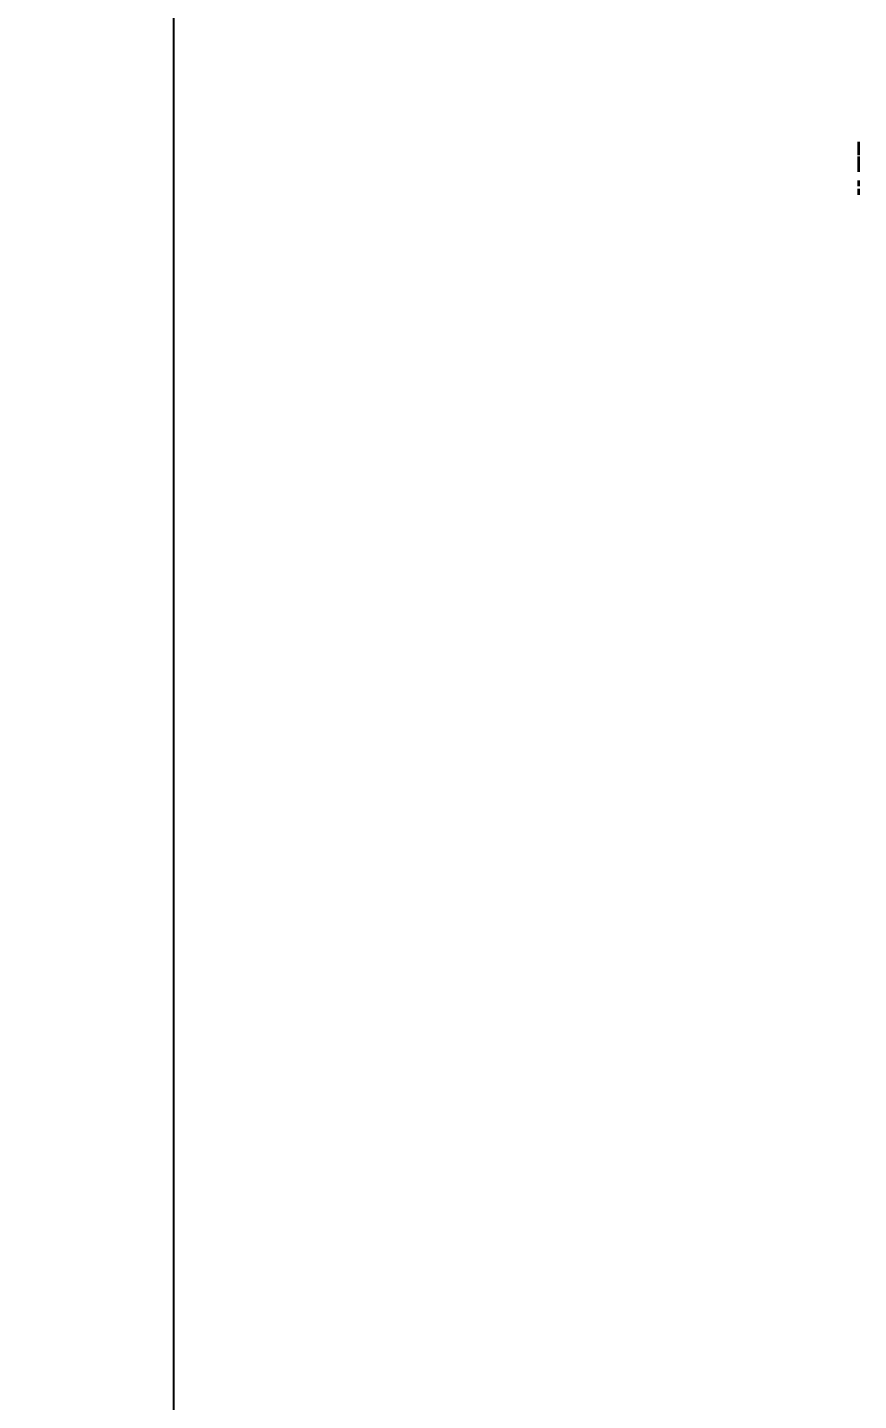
# Model space of a CAD drawing. Header units: millimetres. Extents: x 3171 to 3496, y 686 to 979.
# Drawn here: x 3204.93 to 3234.95, y 874.44 to 924.04 of the extents above; entities that cross this region are included whole.
import ezdxf

# ---------------------------------------------------------------- set-up
doc = ezdxf.new("R2010")
doc.units = ezdxf.units.MM
doc.header["$LTSCALE"] = 0.5
doc.layers.add('尺寸线', color=3, linetype='Continuous', lineweight=13)
doc.layers.add('粗实线', color=7, linetype='Continuous', lineweight=35)
doc.styles.add('数字和字母', font='romans.shx')
doc.dimstyles.new('轮趣标注1比1', dxfattribs={"dimscale": 1.5, "dimtxt": 2.5, "dimasz": 2.5, "dimexe": 1.25, "dimexo": 0.5, "dimtad": 1, "dimdec": 1, "dimdsep": 46, "dimtxsty": '数字和字母', "dimcen": 2.5, "dimadec": 0, "dimazin": 2, "dimtfac": 1, "dimtmove": 0, "dimatfit": 3, "dimfxl": 1, "dimtolj": 1, "dimarcsym": 0})

# ---------------------------------------------------------------- blocks, each defined once
blk = doc.blocks.new('*D41')
at = {"layer": 'Defpoints', "color": 0}
for p in [(3279.574, 939.708), (3210.201, 759.708), (3270.337, 759.708)]:
    blk.add_point(p, dxfattribs=at)
at = {"layer": '尺寸线', "color": 0, "lineweight": -2}
for p, q in [((3278.824, 939.708), (3208.326, 939.708)), ((3210.201, 935.958), (3210.201, 763.458)), ((3269.587, 759.708), (3208.326, 759.708))]:
    blk.add_line(p, q, dxfattribs=at)
at = {"layer": '尺寸线', "color": 0}
for points in [[(3210.826, 935.958), (3209.576, 935.958), (3210.201, 939.708)], [(3209.576, 763.458), (3210.826, 763.458), (3210.201, 759.708)]]:
    blk.add_solid(points, dxfattribs=at)
at = {"layer": '尺寸线', "color": 0, "insert": (3207.388, 849.708), "char_height": 3.75, "attachment_point": 5, "rotation": 90, "style": '数字和字母'}
blk.add_mtext('\\A1;180', dxfattribs=at)

msp = doc.modelspace()

# ---------------------------------------------------------------- linework, layer by layer
at = {"layer": '粗实线'}
for p, q in [((3234.945, 919.914), (3234.945, 919.808)), ((3234.945, 919.807), (3234.945, 919.424)), ((3234.945, 919.386), (3234.945, 918.833)), ((3234.945, 918.515), (3234.945, 918.306)), ((3234.945, 918.212), (3234.945, 917.998))]:
    msp.add_line(p, q, dxfattribs=at)

# ---------------------------------------------------------------- dimensions: what is measured, and where the dimension line sits
at = {"layer": '尺寸线'}
dim = msp.add_linear_dim(base=(3210.201, 759.708), p1=(3279.574, 939.708), p2=(3270.337, 759.708), angle=90, dimstyle='轮趣标注1比1', dxfattribs=at)
dim.commit()
dim.dimension.update_dxf_attribs({"geometry": '*D41', "text_midpoint": (3207.388, 849.708)})

doc.saveas('drawing.dxf')
